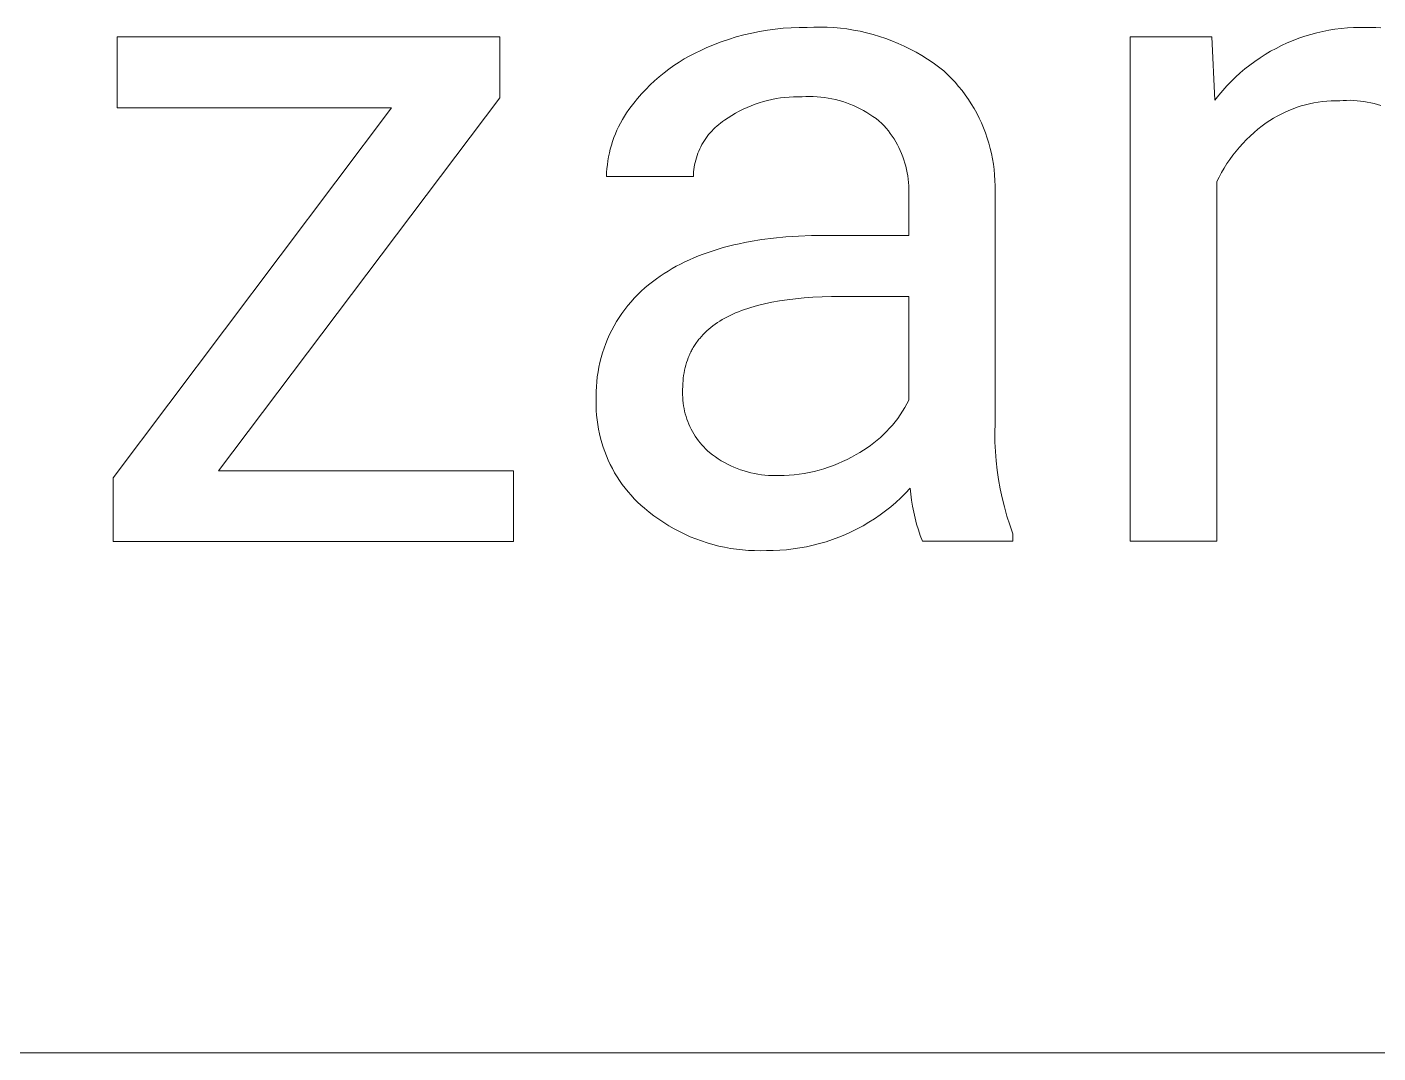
# Model space of a CAD drawing. Header units: millimetres. Extents: x -658 to 2773, y 81 to 2478.
# Drawn here: x 1795 to 1859.6, y 273.2 to 322.3 of the extents above; entities that cross this region are included whole.
import ezdxf

# ---------------------------------------------------------------- set-up
doc = ezdxf.new("R2010")
doc.units = ezdxf.units.MM
doc.header["$MEASUREMENT"] = 0
doc.layers.add('Domyślny', color=7, linetype='Continuous', true_color=0x000000)

msp = doc.modelspace()

# ---------------------------------------------------------------- linework, layer by layer
at = {"layer": 'Domyślny', "color": 18, "lineweight": 15, "true_color": 0x000000}
for p, q in [((1828.929, 321.783), (1829.297, 321.884)), ((1829.297, 321.884), (1829.668, 321.972)), ((1829.668, 321.972), (1830.042, 322.048)), ((1830.042, 322.048), (1830.418, 322.112)), ((1830.418, 322.112), (1830.796, 322.163)), ((1830.796, 322.163), (1831.175, 322.202)), ((1831.175, 322.202), (1831.556, 322.228)), ((1831.556, 322.228), (1831.937, 322.242)), ((1831.937, 322.242), (1832.318, 322.243)), ((1832.318, 322.243), (1832.637, 322.257)), ((1832.637, 322.257), (1832.955, 322.26)), ((1832.955, 322.26), (1833.274, 322.252)), ((1833.274, 322.252), (1833.592, 322.234)), ((1833.592, 322.234), (1833.91, 322.205)), ((1833.91, 322.205), (1834.226, 322.165)), ((1834.226, 322.165), (1834.541, 322.115)), ((1834.541, 322.115), (1834.854, 322.055)), ((1834.854, 322.055), (1835.165, 321.984)), ((1835.165, 321.984), (1835.473, 321.902)), ((1835.473, 321.902), (1835.778, 321.811)), ((1856.123, 321.816), (1856.408, 321.903)), ((1856.408, 321.903), (1856.695, 321.981)), ((1856.695, 321.981), (1856.985, 322.048)), ((1856.985, 322.048), (1857.277, 322.106)), ((1857.277, 322.106), (1857.571, 322.154)), ((1857.571, 322.154), (1857.866, 322.191)), ((1857.866, 322.191), (1858.163, 322.219)), ((1858.163, 322.219), (1858.46, 322.237)), ((1858.46, 322.237), (1858.758, 322.244)), ((1858.758, 322.244), (1859.055, 322.242)), ((1859.055, 322.242), (1859.293, 322.24)), ((1859.293, 322.24), (1859.527, 322.234)), ((1859.527, 322.234), (1859.757, 322.223)), ((1799.319, 318.388), (1799.319, 321.792)), ((1799.319, 321.792), (1817.619, 321.792)), ((1817.619, 321.792), (1817.619, 318.868)), ((1827.228, 321.142), (1827.497, 321.261)), ((1827.497, 321.261), (1827.849, 321.409)), ((1827.849, 321.409), (1828.205, 321.546)), ((1828.205, 321.546), (1828.565, 321.67)), ((1828.565, 321.67), (1828.929, 321.783)), ((1835.778, 321.811), (1836.081, 321.709)), ((1836.081, 321.709), (1836.379, 321.597)), ((1836.379, 321.597), (1836.674, 321.476)), ((1836.674, 321.476), (1836.964, 321.344)), ((1836.964, 321.344), (1837.25, 321.203)), ((1837.25, 321.203), (1837.531, 321.053)), ((1847.78, 297.658), (1847.78, 321.797)), ((1847.78, 321.797), (1851.687, 321.797)), ((1851.687, 321.797), (1851.824, 318.758)), ((1854.492, 321.097), (1854.753, 321.24)), ((1854.753, 321.24), (1855.019, 321.373)), ((1855.019, 321.373), (1855.289, 321.498)), ((1855.289, 321.498), (1855.564, 321.613)), ((1855.564, 321.613), (1855.842, 321.72)), ((1855.842, 321.72), (1856.123, 321.816)), ((1825.949, 320.417), (1826.195, 320.579)), ((1826.195, 320.579), (1826.446, 320.733)), ((1826.446, 320.733), (1826.702, 320.878)), ((1826.702, 320.878), (1826.963, 321.015)), ((1826.963, 321.015), (1827.228, 321.142)), ((1837.531, 321.053), (1837.807, 320.893)), ((1837.807, 320.893), (1838.077, 320.724)), ((1838.077, 320.724), (1838.342, 320.546)), ((1838.342, 320.546), (1838.6, 320.359)), ((1853.499, 320.44), (1853.739, 320.617)), ((1853.739, 320.617), (1853.984, 320.786)), ((1853.984, 320.786), (1854.235, 320.946)), ((1854.235, 320.946), (1854.492, 321.097)), ((1825.247, 319.881), (1825.475, 320.068)), ((1825.475, 320.068), (1825.709, 320.246)), ((1825.709, 320.246), (1825.949, 320.417)), ((1838.6, 320.359), (1838.852, 320.164)), ((1838.852, 320.164), (1839.041, 319.987)), ((1839.041, 319.987), (1839.223, 319.804)), ((1852.818, 319.863), (1853.039, 320.063)), ((1853.039, 320.063), (1853.266, 320.256)), ((1853.266, 320.256), (1853.499, 320.44)), ((1824.403, 319.061), (1824.604, 319.277)), ((1824.604, 319.277), (1824.811, 319.486)), ((1824.811, 319.486), (1825.026, 319.687)), ((1825.026, 319.687), (1825.247, 319.881)), ((1839.223, 319.804), (1839.398, 319.615)), ((1839.398, 319.615), (1839.567, 319.419)), ((1839.567, 319.419), (1839.729, 319.218)), ((1852.199, 319.22), (1852.398, 319.441)), ((1852.398, 319.441), (1852.605, 319.656)), ((1852.605, 319.656), (1852.818, 319.863)), ((1817.619, 318.868), (1804.162, 301.024)), ((1823.906, 318.461), (1824.025, 318.61)), ((1824.025, 318.61), (1824.21, 318.839)), ((1824.21, 318.839), (1824.403, 319.061)), ((1830.03, 318.637), (1829.833, 318.57)), ((1830.229, 318.697), (1830.03, 318.637)), ((1830.43, 318.75), (1830.229, 318.697)), ((1830.632, 318.796), (1830.43, 318.75)), ((1830.836, 318.835), (1830.632, 318.796)), ((1831.042, 318.867), (1830.836, 318.835)), ((1831.248, 318.892), (1831.042, 318.867)), ((1831.455, 318.909), (1831.248, 318.892)), ((1831.663, 318.92), (1831.455, 318.909)), ((1831.87, 318.923), (1831.663, 318.92)), ((1832.078, 318.919), (1831.87, 318.923)), ((1832.257, 318.929), (1832.078, 318.919)), ((1832.437, 318.933), (1832.257, 318.929)), ((1832.616, 318.93), (1832.437, 318.933)), ((1832.795, 318.922), (1832.616, 318.93)), ((1832.974, 318.907), (1832.795, 318.922)), ((1833.152, 318.886), (1832.974, 318.907)), ((1833.33, 318.859), (1833.152, 318.886)), ((1833.506, 318.827), (1833.33, 318.859)), ((1833.681, 318.788), (1833.506, 318.827)), ((1833.855, 318.743), (1833.681, 318.788)), ((1834.027, 318.692), (1833.855, 318.743)), ((1834.197, 318.636), (1834.027, 318.692)), ((1834.365, 318.573), (1834.197, 318.636)), ((1839.729, 319.218), (1839.884, 319.012)), ((1839.884, 319.012), (1840.032, 318.8)), ((1840.032, 318.8), (1840.173, 318.583)), ((1851.824, 318.758), (1852.008, 318.992)), ((1852.008, 318.992), (1852.199, 319.22)), ((1856.56, 318.63), (1856.357, 318.588)), ((1856.764, 318.666), (1856.56, 318.63)), ((1856.97, 318.694), (1856.764, 318.666)), ((1857.177, 318.715), (1856.97, 318.694)), ((1857.384, 318.729), (1857.177, 318.715)), ((1857.591, 318.736), (1857.384, 318.729)), ((1857.799, 318.735), (1857.591, 318.736)), ((1857.964, 318.747), (1857.799, 318.735)), ((1858.129, 318.752), (1857.964, 318.747)), ((1858.295, 318.753), (1858.129, 318.752)), ((1858.461, 318.747), (1858.295, 318.753)), ((1858.626, 318.736), (1858.461, 318.747)), ((1858.791, 318.718), (1858.626, 318.736)), ((1858.955, 318.696), (1858.791, 318.718)), ((1859.118, 318.667), (1858.955, 318.696)), ((1859.28, 318.633), (1859.118, 318.667)), ((1859.441, 318.594), (1859.28, 318.633)), ((1799.124, 300.692), (1812.444, 318.388)), ((1812.444, 318.388), (1799.319, 318.388)), ((1823.483, 317.828), (1823.58, 317.992)), ((1823.58, 317.992), (1823.684, 318.152)), ((1823.684, 318.152), (1823.792, 318.308)), ((1823.792, 318.308), (1823.906, 318.461)), ((1828.711, 318.03), (1828.536, 317.918)), ((1828.89, 318.136), (1828.711, 318.03)), ((1829.072, 318.236), (1828.89, 318.136)), ((1829.258, 318.329), (1829.072, 318.236)), ((1829.447, 318.416), (1829.258, 318.329)), ((1829.639, 318.496), (1829.447, 318.416)), ((1829.833, 318.57), (1829.639, 318.496)), ((1834.531, 318.505), (1834.365, 318.573)), ((1834.695, 318.432), (1834.531, 318.505)), ((1834.856, 318.352), (1834.695, 318.432)), ((1835.014, 318.268), (1834.856, 318.352)), ((1835.169, 318.178), (1835.014, 318.268)), ((1835.321, 318.082), (1835.169, 318.178)), ((1835.47, 317.982), (1835.321, 318.082)), ((1835.615, 317.876), (1835.47, 317.982)), ((1840.173, 318.583), (1840.306, 318.362)), ((1840.306, 318.362), (1840.431, 318.136)), ((1840.431, 318.136), (1840.548, 317.906)), ((1854.809, 318), (1854.629, 317.897)), ((1854.993, 318.097), (1854.809, 318)), ((1855.18, 318.187), (1854.993, 318.097)), ((1855.37, 318.271), (1855.18, 318.187)), ((1855.563, 318.348), (1855.37, 318.271)), ((1855.758, 318.418), (1855.563, 318.348)), ((1855.956, 318.482), (1855.758, 318.418)), ((1856.155, 318.538), (1855.956, 318.482)), ((1856.357, 318.588), (1856.155, 318.538)), ((1859.6, 318.548), (1859.441, 318.594)), ((1859.758, 318.498), (1859.6, 318.548)), ((1823.148, 317.144), (1823.223, 317.319)), ((1823.223, 317.319), (1823.304, 317.492)), ((1823.304, 317.492), (1823.39, 317.661)), ((1823.39, 317.661), (1823.483, 317.828)), ((1827.834, 317.367), (1827.755, 317.284)), ((1827.916, 317.446), (1827.834, 317.367)), ((1828.001, 317.523), (1827.916, 317.446)), ((1828.089, 317.597), (1828.001, 317.523)), ((1828.179, 317.668), (1828.089, 317.597)), ((1828.271, 317.735), (1828.179, 317.668)), ((1828.366, 317.799), (1828.271, 317.735)), ((1828.536, 317.918), (1828.366, 317.799)), ((1835.756, 317.766), (1835.615, 317.876)), ((1835.894, 317.651), (1835.756, 317.766)), ((1836.001, 317.535), (1835.894, 317.651)), ((1836.105, 317.415), (1836.001, 317.535)), ((1836.205, 317.292), (1836.105, 317.415)), ((1840.548, 317.906), (1840.658, 317.672)), ((1840.658, 317.672), (1840.759, 317.434)), ((1840.759, 317.434), (1840.852, 317.194)), ((1853.887, 317.372), (1853.698, 317.212)), ((1854.081, 317.526), (1853.887, 317.372)), ((1854.28, 317.673), (1854.081, 317.526)), ((1854.453, 317.788), (1854.28, 317.673)), ((1854.629, 317.897), (1854.453, 317.788)), ((1822.958, 316.605), (1823.015, 316.787)), ((1823.015, 316.787), (1823.078, 316.967)), ((1823.078, 316.967), (1823.148, 317.144)), ((1827.344, 316.736), (1827.287, 316.636)), ((1827.405, 316.833), (1827.344, 316.736)), ((1827.468, 316.928), (1827.405, 316.833)), ((1827.535, 317.021), (1827.468, 316.928)), ((1827.605, 317.111), (1827.535, 317.021)), ((1827.679, 317.199), (1827.605, 317.111)), ((1827.755, 317.284), (1827.679, 317.199)), ((1836.3, 317.166), (1836.205, 317.292)), ((1836.391, 317.036), (1836.3, 317.166)), ((1836.477, 316.904), (1836.391, 317.036)), ((1836.559, 316.768), (1836.477, 316.904)), ((1836.637, 316.63), (1836.559, 316.768)), ((1840.852, 317.194), (1840.937, 316.95)), ((1840.937, 316.95), (1841.013, 316.703)), ((1841.013, 316.703), (1841.081, 316.454)), ((1853.166, 316.695), (1853, 316.511)), ((1853.338, 316.873), (1853.166, 316.695)), ((1853.515, 317.046), (1853.338, 316.873)), ((1853.698, 317.212), (1853.515, 317.046)), ((1822.79, 315.862), (1822.822, 316.05)), ((1822.822, 316.05), (1822.861, 316.236)), ((1822.861, 316.236), (1822.906, 316.422)), ((1822.906, 316.422), (1822.958, 316.605)), ((1827.056, 316.114), (1827.021, 316.005)), ((1827.095, 316.221), (1827.056, 316.114)), ((1827.138, 316.328), (1827.095, 316.221)), ((1827.184, 316.432), (1827.138, 316.328)), ((1827.234, 316.535), (1827.184, 316.432)), ((1827.287, 316.636), (1827.234, 316.535)), ((1836.709, 316.489), (1836.637, 316.63)), ((1836.777, 316.346), (1836.709, 316.489)), ((1836.84, 316.201), (1836.777, 316.346)), ((1836.897, 316.054), (1836.84, 316.201)), ((1836.95, 315.905), (1836.897, 316.054)), ((1841.081, 316.454), (1841.14, 316.202)), ((1841.14, 316.202), (1841.191, 315.949)), ((1852.688, 316.127), (1852.542, 315.928)), ((1852.841, 316.322), (1852.688, 316.127)), ((1853, 316.511), (1852.841, 316.322)), ((1822.73, 315.294), (1822.743, 315.484)), ((1822.743, 315.484), (1822.763, 315.673)), ((1822.763, 315.673), (1822.79, 315.862)), ((1826.904, 315.446), (1826.892, 315.332)), ((1826.919, 315.559), (1826.904, 315.446)), ((1826.939, 315.672), (1826.919, 315.559)), ((1826.962, 315.784), (1826.939, 315.672)), ((1826.99, 315.895), (1826.962, 315.784)), ((1827.021, 316.005), (1826.99, 315.895)), ((1836.998, 315.754), (1836.95, 315.905)), ((1837.04, 315.601), (1836.998, 315.754)), ((1837.078, 315.447), (1837.04, 315.601)), ((1837.11, 315.292), (1837.078, 315.447)), ((1841.191, 315.949), (1841.233, 315.694)), ((1841.233, 315.694), (1841.265, 315.438)), ((1841.265, 315.438), (1841.29, 315.181)), ((1852.27, 315.514), (1852.144, 315.301)), ((1852.402, 315.723), (1852.27, 315.514)), ((1852.542, 315.928), (1852.402, 315.723)), ((1822.722, 315.103), (1822.73, 315.294)), ((1826.88, 315.103), (1822.722, 315.103)), ((1826.884, 315.218), (1826.88, 315.103)), ((1826.892, 315.332), (1826.884, 315.218)), ((1837.136, 315.136), (1837.11, 315.292)), ((1837.158, 314.98), (1837.136, 315.136)), ((1837.174, 314.822), (1837.158, 314.98)), ((1837.185, 314.664), (1837.174, 314.822)), ((1841.29, 315.181), (1841.305, 314.923)), ((1841.305, 314.923), (1841.311, 314.665)), ((1852.026, 315.084), (1851.915, 314.862)), ((1851.915, 314.862), (1851.915, 297.658)), ((1852.144, 315.301), (1852.026, 315.084)), ((1837.19, 314.506), (1837.185, 314.664)), ((1837.185, 314.19), (1837.19, 314.348)), ((1837.185, 312.293), (1837.185, 314.19)), ((1837.19, 314.348), (1837.19, 314.506)), ((1841.311, 314.665), (1841.309, 314.407)), ((1841.309, 314.407), (1841.309, 303.303)), ((1830.151, 312.089), (1830.718, 312.163)), ((1830.718, 312.163), (1831.303, 312.22)), ((1831.303, 312.22), (1831.905, 312.261)), ((1831.905, 312.261), (1832.525, 312.285)), ((1832.525, 312.285), (1833.163, 312.293)), ((1833.163, 312.293), (1837.185, 312.293)), ((1827.587, 311.479), (1827.823, 311.559)), ((1827.823, 311.559), (1828.063, 311.634)), ((1828.063, 311.634), (1828.309, 311.705)), ((1828.309, 311.705), (1828.558, 311.772)), ((1828.558, 311.772), (1828.813, 311.835)), ((1828.813, 311.835), (1829.071, 311.894)), ((1829.071, 311.894), (1829.334, 311.949)), ((1829.334, 311.949), (1829.602, 312)), ((1829.602, 312), (1830.151, 312.089)), ((1826.062, 310.812), (1826.266, 310.919)), ((1826.266, 310.919), (1826.475, 311.023)), ((1826.475, 311.023), (1826.688, 311.122)), ((1826.688, 311.122), (1826.906, 311.217)), ((1826.906, 311.217), (1827.128, 311.309)), ((1827.128, 311.309), (1827.355, 311.396)), ((1827.355, 311.396), (1827.587, 311.479)), ((1824.92, 310.075), (1825.11, 310.214)), ((1825.11, 310.214), (1825.291, 310.342)), ((1825.291, 310.342), (1825.477, 310.465)), ((1825.477, 310.465), (1825.667, 310.585)), ((1825.667, 310.585), (1825.862, 310.7)), ((1825.862, 310.7), (1826.062, 310.812)), ((1824.214, 309.458), (1824.383, 309.621)), ((1824.383, 309.621), (1824.557, 309.779)), ((1824.557, 309.779), (1824.736, 309.93)), ((1824.736, 309.93), (1824.92, 310.075)), ((1823.599, 308.749), (1823.744, 308.934)), ((1823.744, 308.934), (1823.895, 309.114)), ((1823.895, 309.114), (1824.051, 309.288)), ((1824.051, 309.288), (1824.214, 309.458)), ((1829.95, 308.936), (1829.789, 308.892)), ((1830.283, 309.019), (1829.95, 308.936)), ((1830.632, 309.092), (1830.283, 309.019)), ((1830.995, 309.157), (1830.632, 309.092)), ((1831.372, 309.213), (1830.995, 309.157)), ((1831.765, 309.261), (1831.372, 309.213)), ((1832.173, 309.3), (1831.765, 309.261)), ((1832.595, 309.33), (1832.173, 309.3)), ((1833.033, 309.351), (1832.595, 309.33)), ((1833.485, 309.364), (1833.033, 309.351)), ((1833.952, 309.369), (1833.485, 309.364)), ((1837.185, 309.369), (1833.952, 309.369)), ((1837.185, 304.411), (1837.185, 309.369)), ((1823.205, 308.165), (1823.33, 308.364)), ((1823.33, 308.364), (1823.461, 308.559)), ((1823.461, 308.559), (1823.599, 308.749)), ((1828.261, 308.261), (1828.145, 308.19)), ((1828.382, 308.329), (1828.261, 308.261)), ((1828.506, 308.395), (1828.382, 308.329)), ((1828.633, 308.459), (1828.506, 308.395)), ((1828.765, 308.521), (1828.633, 308.459)), ((1828.9, 308.58), (1828.765, 308.521)), ((1829.039, 308.638), (1828.9, 308.58)), ((1829.181, 308.693), (1829.039, 308.638)), ((1829.328, 308.746), (1829.181, 308.693)), ((1829.478, 308.797), (1829.328, 308.746)), ((1829.631, 308.845), (1829.478, 308.797)), ((1829.789, 308.892), (1829.631, 308.845)), ((1822.873, 307.545), (1822.977, 307.755)), ((1822.977, 307.755), (1823.088, 307.962)), ((1823.088, 307.962), (1823.205, 308.165)), ((1827.432, 307.636), (1827.345, 307.548)), ((1827.523, 307.722), (1827.432, 307.636)), ((1827.617, 307.805), (1827.523, 307.722)), ((1827.715, 307.887), (1827.617, 307.805)), ((1827.817, 307.966), (1827.715, 307.887)), ((1827.923, 308.043), (1827.817, 307.966)), ((1828.032, 308.118), (1827.923, 308.043)), ((1828.145, 308.19), (1828.032, 308.118)), ((1822.607, 306.893), (1822.688, 307.113)), ((1822.688, 307.113), (1822.777, 307.331)), ((1822.777, 307.331), (1822.873, 307.545)), ((1826.901, 306.975), (1826.87, 306.924)), ((1826.933, 307.026), (1826.901, 306.975)), ((1826.966, 307.076), (1826.933, 307.026)), ((1827, 307.126), (1826.966, 307.076)), ((1827.034, 307.175), (1827, 307.126)), ((1827.07, 307.224), (1827.034, 307.175)), ((1827.106, 307.272), (1827.07, 307.224)), ((1827.144, 307.319), (1827.106, 307.272)), ((1827.182, 307.366), (1827.144, 307.319)), ((1827.262, 307.458), (1827.182, 307.366)), ((1827.345, 307.548), (1827.262, 307.458)), ((1822.409, 306.217), (1822.468, 306.445)), ((1822.468, 306.445), (1822.534, 306.67)), ((1822.534, 306.67), (1822.607, 306.893)), ((1826.59, 306.324), (1826.551, 306.208)), ((1826.633, 306.438), (1826.59, 306.324)), ((1826.655, 306.494), (1826.633, 306.438)), ((1826.679, 306.55), (1826.655, 306.494)), ((1826.703, 306.605), (1826.679, 306.55)), ((1826.729, 306.659), (1826.703, 306.605)), ((1826.755, 306.714), (1826.729, 306.659)), ((1826.783, 306.767), (1826.755, 306.714)), ((1826.811, 306.82), (1826.783, 306.767)), ((1826.84, 306.872), (1826.811, 306.82)), ((1826.87, 306.924), (1826.84, 306.872)), ((1822.282, 305.525), (1822.317, 305.757)), ((1822.317, 305.757), (1822.359, 305.988)), ((1822.359, 305.988), (1822.409, 306.217)), ((1826.433, 305.721), (1826.413, 305.594)), ((1826.457, 305.846), (1826.433, 305.721)), ((1826.485, 305.969), (1826.457, 305.846)), ((1826.516, 306.089), (1826.485, 305.969)), ((1826.551, 306.208), (1826.516, 306.089)), ((1822.227, 304.823), (1822.238, 305.058)), ((1822.238, 305.058), (1822.256, 305.292)), ((1822.256, 305.292), (1822.282, 305.525)), ((1826.368, 305.063), (1826.366, 304.925)), ((1826.374, 305.199), (1826.368, 305.063)), ((1826.383, 305.333), (1826.374, 305.199)), ((1826.396, 305.464), (1826.383, 305.333)), ((1826.413, 305.594), (1826.396, 305.464)), ((1822.225, 304.588), (1822.227, 304.823)), ((1822.231, 304.354), (1822.225, 304.588)), ((1826.366, 304.925), (1826.362, 304.794)), ((1826.362, 304.794), (1826.363, 304.663)), ((1826.363, 304.663), (1826.368, 304.532)), ((1826.368, 304.532), (1826.377, 304.401)), ((1826.377, 304.401), (1826.391, 304.271)), ((1837.09, 304.229), (1837.185, 304.411)), ((1822.23, 304.13), (1822.231, 304.354)), ((1822.236, 303.907), (1822.23, 304.13)), ((1822.251, 303.685), (1822.236, 303.907)), ((1826.391, 304.271), (1826.41, 304.142)), ((1826.41, 304.142), (1826.433, 304.013)), ((1826.433, 304.013), (1826.46, 303.885)), ((1826.46, 303.885), (1826.492, 303.758)), ((1826.492, 303.758), (1826.529, 303.632)), ((1836.77, 303.706), (1836.883, 303.876)), ((1836.883, 303.876), (1836.989, 304.051)), ((1836.989, 304.051), (1837.09, 304.229)), ((1822.272, 303.462), (1822.251, 303.685)), ((1822.302, 303.241), (1822.272, 303.462)), ((1822.339, 303.021), (1822.302, 303.241)), ((1826.529, 303.632), (1826.569, 303.507)), ((1826.569, 303.507), (1826.614, 303.384)), ((1826.614, 303.384), (1826.664, 303.263)), ((1826.664, 303.263), (1826.717, 303.143)), ((1826.717, 303.143), (1826.775, 303.026)), ((1836.263, 303.063), (1836.398, 303.217)), ((1836.398, 303.217), (1836.528, 303.376)), ((1836.528, 303.376), (1836.652, 303.539)), ((1836.652, 303.539), (1836.77, 303.706)), ((1841.309, 303.303), (1841.3, 302.853)), ((1822.383, 302.802), (1822.339, 303.021)), ((1822.435, 302.585), (1822.383, 302.802)), ((1822.495, 302.37), (1822.435, 302.585)), ((1826.775, 303.026), (1826.836, 302.91)), ((1826.836, 302.91), (1826.902, 302.797)), ((1826.902, 302.797), (1826.972, 302.686)), ((1826.972, 302.686), (1827.045, 302.577)), ((1827.045, 302.577), (1827.122, 302.471)), ((1827.122, 302.471), (1827.203, 302.368)), ((1835.515, 302.366), (1835.674, 302.495)), ((1835.674, 302.495), (1835.829, 302.63)), ((1835.829, 302.63), (1835.978, 302.769)), ((1835.978, 302.769), (1836.123, 302.914)), ((1836.123, 302.914), (1836.263, 303.063)), ((1841.3, 302.853), (1841.305, 302.404)), ((1822.562, 302.157), (1822.495, 302.37)), ((1822.636, 301.946), (1822.562, 302.157)), ((1822.717, 301.738), (1822.636, 301.946)), ((1827.203, 302.368), (1827.287, 302.268)), ((1827.287, 302.268), (1827.375, 302.17)), ((1827.375, 302.17), (1827.466, 302.076)), ((1827.466, 302.076), (1827.56, 301.985)), ((1827.56, 301.985), (1827.657, 301.898)), ((1827.657, 301.898), (1827.792, 301.793)), ((1834.45, 301.687), (1834.66, 301.806)), ((1834.66, 301.806), (1834.838, 301.906)), ((1834.838, 301.906), (1835.013, 302.013)), ((1835.013, 302.013), (1835.185, 302.125)), ((1835.185, 302.125), (1835.352, 302.243)), ((1835.352, 302.243), (1835.515, 302.366)), ((1841.305, 302.404), (1841.326, 301.955)), ((1841.326, 301.955), (1841.361, 301.507)), ((1822.805, 301.533), (1822.717, 301.738)), ((1822.9, 301.331), (1822.805, 301.533)), ((1823.002, 301.133), (1822.9, 301.331)), ((1827.792, 301.793), (1827.93, 301.693)), ((1827.93, 301.693), (1828.071, 301.598)), ((1828.071, 301.598), (1828.216, 301.508)), ((1828.216, 301.508), (1828.363, 301.423)), ((1828.363, 301.423), (1828.513, 301.343)), ((1828.513, 301.343), (1828.666, 301.268)), ((1828.666, 301.268), (1828.822, 301.198)), ((1828.822, 301.198), (1828.979, 301.134)), ((1833.12, 301.123), (1833.349, 301.198)), ((1833.349, 301.198), (1833.576, 301.281)), ((1833.576, 301.281), (1833.8, 301.371)), ((1833.8, 301.371), (1834.02, 301.469)), ((1834.02, 301.469), (1834.237, 301.574)), ((1834.237, 301.574), (1834.45, 301.687)), ((1841.361, 301.507), (1841.411, 301.061)), ((1799.124, 297.654), (1799.124, 300.692)), ((1804.162, 301.024), (1818.282, 301.024)), ((1818.282, 301.024), (1818.282, 297.654)), ((1823.111, 300.938), (1823.002, 301.133)), ((1823.227, 300.747), (1823.111, 300.938)), ((1823.349, 300.56), (1823.227, 300.747)), ((1823.477, 300.377), (1823.349, 300.56)), ((1828.979, 301.134), (1829.139, 301.075)), ((1829.139, 301.075), (1829.301, 301.022)), ((1829.301, 301.022), (1829.465, 300.974)), ((1829.465, 300.974), (1829.63, 300.932)), ((1829.63, 300.932), (1829.796, 300.895)), ((1829.796, 300.895), (1829.963, 300.864)), ((1829.963, 300.864), (1830.132, 300.839)), ((1830.132, 300.839), (1830.301, 300.82)), ((1830.301, 300.82), (1830.471, 300.807)), ((1830.471, 300.807), (1830.641, 300.799)), ((1830.641, 300.799), (1830.811, 300.797)), ((1830.811, 300.797), (1830.982, 300.801)), ((1830.982, 300.801), (1831.223, 300.805)), ((1831.223, 300.805), (1831.464, 300.816)), ((1831.464, 300.816), (1831.704, 300.836)), ((1831.704, 300.836), (1831.944, 300.864)), ((1831.944, 300.864), (1832.182, 300.9)), ((1832.182, 300.9), (1832.419, 300.944)), ((1832.419, 300.944), (1832.655, 300.996)), ((1832.655, 300.996), (1832.889, 301.055)), ((1832.889, 301.055), (1833.12, 301.123)), ((1841.411, 301.061), (1841.476, 300.616)), ((1841.476, 300.616), (1841.555, 300.173)), ((1823.611, 300.199), (1823.477, 300.377)), ((1823.752, 300.026), (1823.611, 300.199)), ((1823.898, 299.857), (1823.752, 300.026)), ((1837.032, 299.962), (1836.802, 299.737)), ((1837.253, 300.195), (1837.032, 299.962)), ((1837.28, 299.906), (1837.253, 300.195)), ((1837.316, 299.619), (1837.28, 299.906)), ((1841.555, 300.173), (1841.648, 299.734)), ((1824.05, 299.694), (1823.898, 299.857)), ((1824.208, 299.536), (1824.05, 299.694)), ((1824.371, 299.383), (1824.208, 299.536)), ((1824.539, 299.236), (1824.371, 299.383)), ((1824.76, 299.053), (1824.539, 299.236)), ((1836.32, 299.312), (1836.068, 299.112)), ((1836.564, 299.52), (1836.32, 299.312)), ((1836.802, 299.737), (1836.564, 299.52)), ((1837.362, 299.332), (1837.316, 299.619)), ((1837.417, 299.047), (1837.362, 299.332)), ((1841.648, 299.734), (1841.756, 299.298)), ((1841.756, 299.298), (1841.879, 298.865)), ((1824.988, 298.877), (1824.76, 299.053)), ((1825.221, 298.709), (1824.988, 298.877)), ((1825.46, 298.55), (1825.221, 298.709)), ((1835.272, 298.566), (1834.995, 298.403)), ((1835.544, 298.739), (1835.272, 298.566)), ((1835.809, 298.921), (1835.544, 298.739)), ((1836.068, 299.112), (1835.809, 298.921)), ((1837.482, 298.764), (1837.417, 299.047)), ((1837.556, 298.484), (1837.482, 298.764)), ((1841.879, 298.865), (1842.015, 298.437)), ((1825.705, 298.398), (1825.46, 298.55)), ((1825.954, 298.255), (1825.705, 298.398)), ((1826.208, 298.121), (1825.954, 298.255)), ((1826.467, 297.995), (1826.208, 298.121)), ((1826.729, 297.878), (1826.467, 297.995)), ((1834.131, 297.974), (1833.834, 297.851)), ((1834.424, 298.107), (1834.131, 297.974)), ((1834.712, 298.25), (1834.424, 298.107)), ((1834.995, 298.403), (1834.712, 298.25)), ((1837.64, 298.206), (1837.556, 298.484)), ((1837.733, 297.931), (1837.64, 298.206)), ((1837.836, 297.659), (1837.733, 297.931)), ((1842.015, 298.437), (1842.165, 298.014)), ((1842.165, 298.014), (1842.165, 297.659)), ((1818.282, 297.654), (1799.124, 297.654)), ((1826.996, 297.77), (1826.729, 297.878)), ((1827.266, 297.672), (1826.996, 297.77)), ((1827.539, 297.582), (1827.266, 297.672)), ((1827.815, 297.502), (1827.539, 297.582)), ((1828.094, 297.432), (1827.815, 297.502)), ((1828.375, 297.37), (1828.094, 297.432)), ((1828.657, 297.319), (1828.375, 297.37)), ((1828.942, 297.277), (1828.657, 297.319)), ((1829.227, 297.245), (1828.942, 297.277)), ((1831.659, 297.291), (1831.34, 297.255)), ((1831.977, 297.338), (1831.659, 297.291)), ((1832.294, 297.397), (1831.977, 297.338)), ((1832.608, 297.466), (1832.294, 297.397)), ((1832.919, 297.546), (1832.608, 297.466)), ((1833.228, 297.637), (1832.919, 297.546)), ((1833.533, 297.739), (1833.228, 297.637)), ((1833.834, 297.851), (1833.533, 297.739)), ((1842.165, 297.659), (1837.836, 297.659)), ((1851.915, 297.658), (1847.78, 297.658)), ((1829.514, 297.222), (1829.227, 297.245)), ((1829.801, 297.21), (1829.514, 297.222)), ((1830.089, 297.207), (1829.801, 297.21)), ((1830.376, 297.214), (1830.089, 297.207)), ((1830.698, 297.216), (1830.376, 297.214)), ((1831.019, 297.23), (1830.698, 297.216)), ((1831.34, 297.255), (1831.019, 297.23)), ((1476.087, 273.178), (2772.517, 273.178))]:
    msp.add_line(p, q, dxfattribs=at)

doc.saveas('drawing.dxf')
